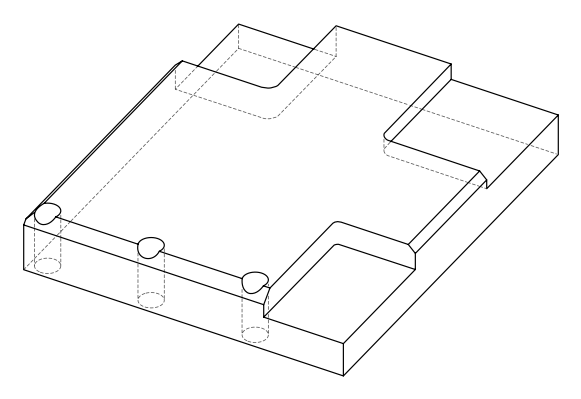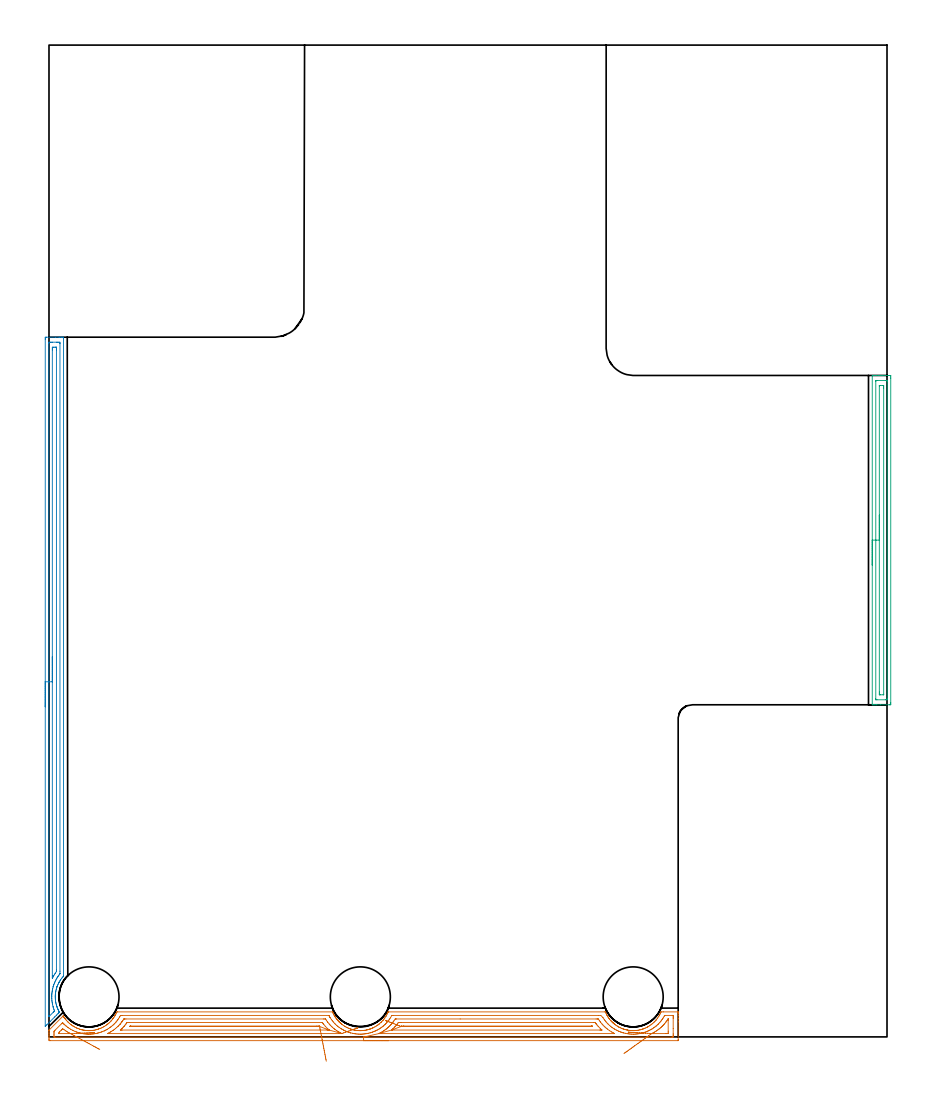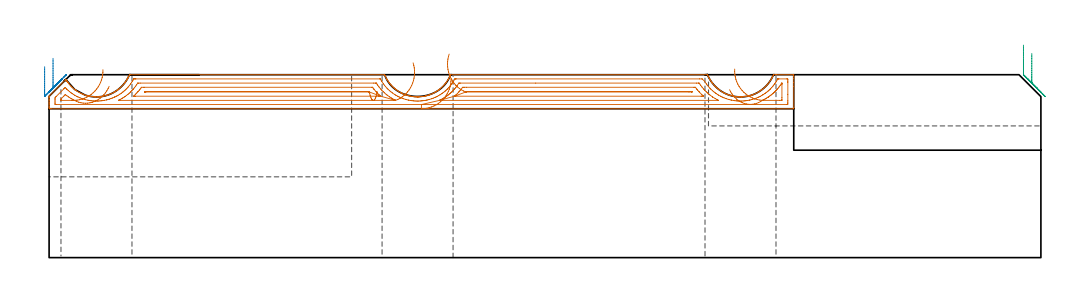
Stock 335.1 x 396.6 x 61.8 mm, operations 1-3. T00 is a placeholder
(PLAN: 9 operations, 3 tool changes, 85.2 min)
(1 AREA_MILL | FG_CHAMFER_SURFACE | UGT0205_001 | 9.37 min | 17064 mm3)
(2 AREA_MILL_1 | FG_CHAMFER_SURFACE_1 | UGT0205_001 | 6.64 min | 7334 mm3)
(3 AREA_MILL_2 | FG_CHAMFER_SURFACE_2 | UGT0205_001 | 3.36 min | 3859 mm3)
(4 MILL_CORNER_NOTCH_RECTANGULAR | CORNER_NOTCH_RECTANGULAR | UGT0201_094 | Follow Part, ap 5, ae 75% | 14.54 min | 410617 mm3)
(5 MILL_CORNER_NOTCH_RECTANGULAR_1 | CORNER_NOTCH_RECTANGULAR_1 | UGT0201_094 | Follow Part, ap 5, ae 75% | 10.12 min | 256073 mm3)
(6 MILL_CORNER_NOTCH_RECTANGULAR_2 | CORNER_NOTCH_RECTANGULAR_2 | NXT0201_013 | Follow Part, ap 2.5, ae 75% | 40.41 min | 282074 mm3)
(7 INDEXABLE_INSERT_DRILL_THROUGH_HOLE_FROM_SOLID | STEP1HOLE | NXT0302_019 | 0.26 min | 27500 mm3)
(8 INDEXABLE_INSERT_DRILL_THROUGH_HOLE_FROM_SOLID_1 | STEP1HOLE_1 | NXT0302_019 | 0.26 min | 27557 mm3)
(9 INDEXABLE_INSERT_DRILL_THROUGH_HOLE_FROM_SOLID_2 | STEP1HOLE_2 | NXT0302_019 | 0.26 min | 27561 mm3)
(TOOL UGT0205_001 | Chamfer Mill 20 x 3 x 45 deg. | D20 FL50 Z2)
(TOOL UGT0201_094 | End mill 20 mm | D20 FL38 Z4)
(TOOL NXT0201_013 | ENDMILL 10mm | D10 FL30 Z4)
(TOOL NXT0302_019 | Index. Insert Drill 24mm [880-D2400L25-05] | D24 PA176 FL120 Z2)
(OP 1 AREA_MILL)
G17 G21 G94 G90
T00 M6
G54
G17 G0 G90 X135.8 Y-1.5 S1061 M3
G43 Z71.8 H0
Z60.3
G94 G1 X135.762 Z59.428 F250.
X135.648 Z58.564
X135.459 Z57.712
X135.197 Z56.88
X134.863 Z56.074
X134.46 Z55.3
X133.992 Z54.564
X133.46 Z53.872
X132.871 Z53.229
X132.228 Z52.64
X131.536 Z52.109
X130.8 Z51.64
X130.026 Z51.237
X129.22 Z50.903
X128.388 Z50.641
X127.536 Z50.452
X126.672 Z50.338
X125.8 Z50.3
X0.628
X0.168 Y-1.495 Z50.302
X0.01 Y-1.491 Z50.305
X0. Y-1.042 Z50.754
Y-0.779 Z51.016
Y-0.16 Z51.635
Y0.365 Z52.161
Y0.722 Z52.518
Y1.247 Z53.043
Y1.604 Z53.399
Y2.391 Z54.189
Y2.486 Z54.284
X0.002 Y2.691 Z54.488
X0.032 Y2.732 Z54.532
X5.466 Y8.166 Z59.965
X5.673 Y8.374 Z60.169
X5.678 Y8.375 Z60.17
X5.683 Y8.373 Z60.169
X5.724 Y8.306 Z60.105
X5.871 Y8.072 Z59.868
X5.894 Y8.034 Z59.831
X5.993 Y7.884 Z59.683
X6.064 Y7.778 Z59.574
X6.08 Y7.754 Z59.551
X6.139 Y7.67 Z59.469
X6.256 Y7.504 Z59.303
X6.291 Y7.459 Z59.258
X6.385 Y7.337 Z59.132
X6.505 Y7.178 Z58.978
X6.595 Y7.061 Z58.861
X6.731 Y6.896 Z58.692
X6.973 Y6.597 Z58.397
X7.386 Y6.158 Z57.957
X7.483 Y6.06 Z57.858
X7.53 Y6.014 Z57.811
X7.79 Y5.751 Z57.549
X7.824 Y5.72 Z57.518
X7.867 Y5.68 Z57.479
X8.309 Y5.301 Z57.1
X8.675 Y5.005 Z56.8
X8.76 Y4.935 Z56.732
X8.84 Y4.874 Z56.672
X8.89 Y4.838 Z56.638
X9.243 Y4.591 Z56.39
X9.569 Y4.377 Z56.177
X9.654 Y4.322 Z56.121
X10.204 Y3.998 Z55.794
X10.547 Y3.815 Z55.613
X10.992 Y3.601 Z55.401
X11.023 Y3.588 Z55.387
X11.357 Y3.446 Z55.241
X11.44 Y3.409 Z55.206
X11.546 Y3.368 Z55.167
X11.696 Y3.311 Z55.111
X12.204 Y3.12 Z54.918
X12.334 Y3.077 Z54.875
X12.779 Y2.947 Z54.745
X13.124 Y2.857 Z54.657
X13.227 Y2.831 Z54.63
X13.57 Y2.757 Z54.556
X13.673 Y2.735 Z54.533
X14.04 Y2.672 Z54.465
X14.121 Y2.657 Z54.452
X14.567 Y2.593 Z54.391
X15.014 Y2.548 Z54.345
X15.347 Y2.528 Z54.32
X15.461 Y2.52 Z54.313
X15.591 Y2.513 Z54.308
X15.795 Y2.506 Z54.296
X15.828 Z54.295
X16.243 Y2.508 Z54.304
X16.342 Y2.512 Z54.309
X16.617 Y2.526 Z54.321
X16.722 Y2.531 Z54.325
X16.801 Y2.534 Z54.33
X16.893 Y2.541 Z54.338
X17.024 Y2.553 Z54.348
X17.154 Y2.562 Z54.361
X17.248 Y2.57 Z54.369
X17.616 Y2.617 Z54.413
X17.694 Y2.626 Z54.423
X18.142 Y2.698 Z54.497
X18.588 Y2.788 Z54.587
X19.036 Y2.899 Z54.694
X19.135 Y2.927 Z54.721
X19.404 Y3.003 Z54.795
X19.481 Y3.023 Z54.818
X19.607 Y3.06 Z54.86
X19.651 Y3.074 Z54.874
X19.795 Y3.121 Z54.917
X19.851 Y3.143 Z54.936
X20.375 Y3.335 Z55.132
X20.823 Y3.52 Z55.319
X21.268 Y3.726 Z55.524
X21.796 Y3.997 Z55.795
X22.086 Y4.167 Z55.962
X22.162 Y4.21 Z56.006
X22.612 Y4.495 Z56.293
X23.055 Y4.796 Z56.594
X23.16 Y4.873 Z56.673
X23.185 Y4.893 Z56.692
X23.427 Y5.085 Z56.884
X23.559 Y5.189 Z56.988
X23.949 Y5.515 Z57.313
X24.208 Y5.751 Z57.549
X24.53 Y6.068 Z57.864
X24.842 Y6.392 Z58.189
X24.897 Y6.455 Z58.251
X25.05 Y6.628 Z58.426
X25.399 Y7.054 Z58.852
X25.558 Y7.26 Z59.059
X25.617 Y7.337 Z59.134
X25.663 Y7.395 Z59.194
X25.747 Y7.504 Z59.303
X26.039 Y7.939 Z59.738
X26.175 Y8.157 Z59.955
X26.213 Y8.219 Z60.016
X26.259 Y8.291 Z60.09
X26.315 Y8.381 Z60.18
X26.412 Y8.553 Z60.351
X26.472 Y8.66 Z60.455
X26.557 Y8.807 Z60.607
X26.614 Y8.909 Z60.708
X26.629 Y8.935 Z60.733
X26.71 Y9.101 Z60.896
X26.789 Y9.26 Z61.055
X27.023 Y9.763 Z61.561
X27.132 Y9.995 Z61.791
X27.451 Y10. Z61.8
X113.283
X113.368 Y9.995 Z61.791
X113.418 Y9.899 Z61.697
X113.529 Y9.646 Z61.445
X113.57 Y9.558 Z61.358
X113.711 Y9.258 Z61.057
X113.938 Y8.818 Z60.615
X114.026 Y8.66 Z60.456
X114.126 Y8.477 Z60.277
X114.179 Y8.381 Z60.181
X114.283 Y8.219 Z60.014
X114.377 Y8.071 Z59.87
X114.464 Y7.934 Z59.733
X114.624 Y7.698 Z59.497
X114.755 Y7.504 Z59.304
X114.914 Y7.287 Z59.086
X115.079 Y7.073 Z58.872
X115.228 Y6.896 Z58.692
X115.475 Y6.602 Z58.398
X115.557 Y6.509 Z58.308
X115.667 Y6.386 Z58.185
X115.707 Y6.342 Z58.139
X115.74 Y6.308 Z58.104
X115.802 Y6.241 Z58.04
X115.965 Y6.069 Z57.868
X115.972 Y6.061 Z57.86
X116.022 Y6.014 Z57.811
X116.078 Y5.958 Z57.757
X116.263 Y5.779 Z57.577
X116.292 Y5.751 Z57.549
X116.327 Y5.72 Z57.516
X116.401 Y5.652 Z57.451
X116.561 Y5.508 Z57.307
X116.575 Y5.496 Z57.294
X116.658 Y5.426 Z57.222
X116.787 Y5.315 Z57.114
X116.866 Y5.247 Z57.047
X117.015 Y5.132 Z56.928
X117.157 Y5.021 Z56.817
X117.344 Y4.874 Z56.672
X117.759 Y4.578 Z56.376
X117.812 Y4.544 Z56.342
X118.203 Y4.293 Z56.091
X118.653 Y4.023 Z55.821
X119.01 Y3.837 Z55.636
X119.121 Y3.779 Z55.579
X119.191 Y3.746 Z55.545
X119.546 Y3.577 Z55.373
X119.908 Y3.421 Z55.219
X119.991 Y3.386 Z55.183
X120.439 Y3.211 Z55.011
X120.703 Y3.119 Z54.919
X120.848 Y3.074 Z54.873
X121.017 Y3.021 Z54.82
X121.333 Y2.93 Z54.729
X121.432 Y2.905 Z54.705
X121.779 Y2.818 Z54.618
X121.959 Y2.78 Z54.579
X122.076 Y2.755 Z54.554
X122.226 Y2.725 Z54.521
X122.672 Y2.647 Z54.444
X122.865 Y2.622 Z54.417
X123.118 Y2.589 Z54.381
X123.526 Y2.548 Z54.344
X123.566 Y2.545 Z54.34
X123.783 Y2.532 Z54.326
X124.033 Y2.515 Z54.313
X124.348 Y2.508 Z54.297
X124.372
X124.531 Y2.507 Z54.299
X124.59 Y2.508 Z54.298
X124.631
X124.739 Y2.506 Z54.301
X124.919 Y2.512 Z54.311
X125.206 Y2.537 Z54.33
X125.299 Y2.544 Z54.337
X125.8 Y2.583 Z54.375
X126.234 Y2.631 Z54.431
X126.247 Y2.633 Z54.433
X126.694 Y2.707 Z54.507
X127.044 Y2.78 Z54.578
X127.141 Y2.8 Z54.598
X127.394 Y2.863 Z54.662
X127.587 Y2.912 Z54.71
X128.138 Y3.074 Z54.872
X128.296 Y3.12 Z54.918
X128.364 Y3.144 Z54.942
X128.48 Y3.184 Z54.982
X128.88 Y3.336 Z55.135
X128.929 Y3.354 Z55.154
X129.374 Y3.542 Z55.338
X129.52 Y3.609 Z55.409
X129.631 Y3.662 Z55.461
X129.823 Y3.754 Z55.551
X130.3 Y3.997 Z55.795
X130.618 Y4.184 Z55.984
X130.733 Y4.253 Z56.053
X131.161 Y4.523 Z56.323
X131.542 Y4.792 Z56.592
X131.656 Y4.873 Z56.673
X131.987 Y5.132 Z56.929
X132.054 Y5.184 Z56.982
X132.706 Y5.75 Z57.55
X132.947 Y5.983 Z57.783
X133.028 Y6.07 Z57.87
X133.384 Y6.455 Z58.251
X133.545 Y6.627 Z58.426
X133.652 Y6.752 Z58.551
X133.774 Y6.896 Z58.692
X133.841 Y6.974 Z58.772
X133.847 Y6.982 Z58.779
X134.001 Y7.19 Z58.984
X134.146 Y7.384 Z59.179
X134.222 Y7.484 Z59.281
X134.237 Y7.505 Z59.302
X134.741 Y8.251 Z60.05
X134.819 Y8.381 Z60.181
X135.062 Y8.817 Z60.617
X135.287 Y9.258 Z61.057
X135.545 Y9.814 Z61.614
X135.623 Y9.995 Z61.793
X135.627 Y9.997 Z61.797
X135.635 Y10. Z61.8
X222.361 Y9.999 Z61.799
X222.391 Y9.998 Z61.797
X222.471 Y9.988 Z61.785
X222.525 Y9.887 Z61.685
X222.531 Y9.872 Z61.671
X222.616 Y9.676 Z61.475
X222.81 Y9.258 Z61.057
X222.992 Y8.9 Z60.699
X223.123 Y8.66 Z60.457
X223.184 Y8.546 Z60.344
X223.281 Y8.381 Z60.18
X223.385 Y8.219 Z60.015
X223.497 Y8.04 Z59.84
X223.561 Y7.939 Z59.739
X223.702 Y7.731 Z59.53
X223.856 Y7.505 Z59.302
X223.98 Y7.337 Z59.131
X224.078 Y7.202 Z59.
X224.146 Y7.118 Z58.918
X224.551 Y6.629 Z58.425
X224.575 Y6.602 Z58.398
X224.757 Y6.395 Z58.191
X224.839 Y6.308 Z58.104
X224.916 Y6.223 Z58.023
X224.971 Y6.165 Z57.964
X225.043 Y6.094 Z57.893
X225.126 Y6.014 Z57.81
X225.206 Y5.933 Z57.732
X225.341 Y5.801 Z57.6
X225.393 Y5.751 Z57.548
X225.427 Y5.72 Z57.516
X225.526 Y5.629 Z57.428
X225.625 Y5.538 Z57.338
X225.639 Y5.526 Z57.326
X225.757 Y5.426 Z57.222
X225.865 Y5.332 Z57.131
X225.92 Y5.287 Z57.087
X225.937 Y5.274 Z57.074
X226.119 Y5.132 Z56.929
X226.235 Y5.04 Z56.836
X226.444 Y4.873 Z56.672
X226.758 Y4.648 Z56.446
X227.202 Y4.358 Z56.156
X227.651 Y4.082 Z55.88
X227.725 Y4.04 Z55.838
X227.801 Y3.997 Z55.795
X227.879 Y3.956 Z55.755
X228.17 Y3.803 Z55.603
X228.213 Y3.783 Z55.582
X228.545 Y3.623 Z55.42
X228.99 Y3.429 Z55.226
X229.067 Y3.399 Z55.195
X229.143 Y3.368 Z55.166
X229.438 Y3.25 Z55.05
X229.575 Y3.201 Z55.001
X229.804 Y3.119 Z54.919
X230.067 Y3.035 Z54.835
X230.171 Y3.005 Z54.805
X230.332 Y2.958 Z54.757
X230.778 Y2.843 Z54.643
X231.111 Y2.769 Z54.569
X231.225 Y2.745 Z54.543
X231.251 Y2.74 Z54.538
X231.302 Y2.732 Z54.527
X231.671 Y2.664 Z54.461
X231.91 Y2.63 Z54.426
X232.119 Y2.601 Z54.394
X232.196 Y2.594 Z54.385
X232.565 Y2.552 Z54.349
X233.012 Y2.52 Z54.32
X233.146 Y2.517 Z54.313
X233.237 Y2.514 Z54.31
X233.459 Y2.507 Z54.301
X233.76 Z54.297
X233.85 Y2.505 Z54.3
X233.906 Y2.506 Z54.304
X233.949 Y2.509 Z54.307
X233.984 Y2.512 Z54.31
X234.296 Y2.537 Z54.329
X234.431 Y2.545 Z54.339
X234.799 Y2.571 Z54.365
X234.878 Y2.581 Z54.373
X235.215 Y2.615 Z54.415
X235.246 Y2.618 Z54.418
X235.692 Y2.69 Z54.489
X236.14 Y2.778 Z54.578
X236.406 Y2.841 Z54.64
X236.586 Y2.884 Z54.682
X236.993 Y2.998 Z54.794
X237.418 Y3.127 Z54.925
X237.479 Y3.149 Z54.946
X237.56 Y3.18 Z54.976
X237.928 Y3.316 Z55.114
X238.373 Y3.497 Z55.296
X238.822 Y3.705 Z55.502
X239.281 Y3.934 Z55.733
X239.349 Y3.97 Z55.769
X239.399 Y3.996 Z55.796
X239.502 Y4.057 Z55.857
X239.782 Y4.222 Z56.021
X240.16 Y4.459 Z56.258
X240.243 Y4.516 Z56.315
X240.757 Y4.873 Z56.673
X240.846 Y4.941 Z56.741
X241.053 Y5.099 Z56.897
X241.435 Y5.418 Z57.217
X241.809 Y5.75 Z57.55
X241.946 Y5.882 Z57.682
X242.304 Y6.251 Z58.049
X242.491 Y6.455 Z58.251
X242.627 Y6.601 Z58.4
X242.651 Y6.627 Z58.426
X242.808 Y6.809 Z58.609
X242.84 Y6.847 Z58.645
X243.337 Y7.505 Z59.302
X243.733 Y8.076 Z59.876
X243.918 Y8.381 Z60.181
X244.162 Y8.817 Z60.616
X244.266 Y9.02 Z60.819
X244.388 Y9.258 Z61.057
X244.627 Y9.767 Z61.567
X244.713 Y9.973 Z61.773
X244.73 Y9.993 Z61.793
X245.607 Y10. Z61.8
X251.419
X251.592 Y9.997 Z61.788
X251.594 Y9.993 Z61.784
X251.6 Y9.628 Z61.428
Y9.375 Z61.175
Y8.66 Z60.455
Y7.42 Z59.217
Y6.014 Z57.809
Y-1.042 Z50.756
X251.598 Y-1.306 Z50.492
X251.59 Y-1.492 Z50.306
X251.402 Y-1.499 Z50.299
X125.8 Y-1.5 Z50.3
Y-0.086 Z51.714
X2.416 Y-0.085 Z51.715
X2.34
X2.039 Y-0.079 Z51.721
X2.01 Y0.02 Z51.82
X2.003 Y0.248 Z52.048
X2.001 Y0.722 Z52.522
X2. Y1.133 Z52.933
X2.001 Y1.604 Z53.404
X2.003 Y2.012 Z53.812
X2.01 Y2.248 Z54.048
X2.24 Y2.486 Z54.286
X2.416 Y2.666 Z54.466
X4.99 Y5.24 Z57.04
X5.099 Y5.347 Z57.147
X5.33 Y5.568 Z57.368
X5.44 Y5.661 Z57.461
X5.474 Y5.629 Z57.429
X5.538 Y5.566 Z57.366
X5.962 Y5.132 Z56.932
X5.993 Y5.101 Z56.901
X6.44 Y4.691 Z56.491
X6.887 Y4.302 Z56.102
X6.905 Y4.286 Z56.086
X7.416 Y3.89 Z55.69
X7.781 Y3.634 Z55.434
X8.181 Y3.368 Z55.168
X8.675 Y3.065 Z54.865
X9.389 Y2.664 Z54.464
X9.569 Y2.576 Z54.376
X9.762 Y2.486 Z54.286
X10.463 Y2.182 Z53.982
X10.973 Y1.983 Z53.783
X11.357 Y1.844 Z53.644
X11.462 Y1.81 Z53.61
X12.149 Y1.604 Z53.404
X12.251 Y1.577 Z53.377
X12.288 Y1.568 Z53.368
X13.145 Y1.377 Z53.177
X13.708 Y1.277 Z53.077
X14.04 Y1.231 Z53.031
X14.469 Y1.18 Z52.98
X14.934 Y1.138 Z52.938
X15.437 Y1.107 Z52.907
X15.828 Y1.094 Z52.894
X16.339 Y1.1 Z52.9
X16.722 Y1.118 Z52.918
X17.185 Y1.147 Z52.947
X17.616 Y1.186 Z52.986
X17.992 Y1.233 Z53.033
X18.51 Y1.314 Z53.114
X18.759 Y1.359 Z53.159
X19.404 Y1.495 Z53.295
X19.494 Y1.515 Z53.315
X19.848 Y1.604 Z53.404
X20.242 Y1.716 Z53.516
X20.298 Y1.733 Z53.533
X20.865 Y1.927 Z53.727
X21.192 Y2.048 Z53.848
X21.51 Y2.173 Z53.973
X22.086 Y2.416 Z54.216
X22.135 Y2.438 Z54.238
X22.238 Y2.486 Z54.286
X22.728 Y2.735 Z54.535
X22.98 Y2.865 Z54.665
X23.303 Y3.05 Z54.85
X23.831 Y3.368 Z55.168
X23.85 Y3.38 Z55.18
X23.874 Y3.396 Z55.196
X24.384 Y3.747 Z55.547
X24.769 Y4.028 Z55.828
X24.894 Y4.126 Z55.926
X25.048 Y4.25 Z56.05
X25.379 Y4.53 Z56.33
X25.663 Y4.775 Z56.575
X25.848 Y4.949 Z56.749
X26.036 Y5.132 Z56.932
X26.292 Y5.393 Z57.193
X26.557 Y5.669 Z57.469
X26.719 Y5.854 Z57.654
X26.853 Y6.014 Z57.814
X27.118 Y6.342 Z58.142
X27.451 Y6.761 Z58.561
X27.509 Y6.839 Z58.639
X27.548 Y6.896 Z58.696
X27.861 Y7.373 Z59.173
X28.118 Y7.778 Z59.578
X28.203 Y7.918 Z59.718
X28.345 Y8.162 Z59.962
X28.524 Y8.483 Z60.283
X28.562 Y8.546 Z60.346
X28.582 Y8.577 Z60.377
X28.626 Y8.579 Z60.379
X28.829 Y8.583 Z60.383
X29.239 Y8.586 Z60.386
X29.314
X111.757 Y8.585 Z60.385
X111.85 Y8.584 Z60.384
X111.896 Y8.581 Z60.381
X111.914 Y8.579 Z60.379
X111.936 Y8.551 Z60.351
X112.064 Y8.322 Z60.122
X112.339 Y7.827 Z59.627
X112.37 Y7.778 Z59.578
X112.389 Y7.748 Z59.548
X112.961 Y6.896 Z58.696
X113.283 Y6.462 Z58.262
X113.652 Y6.014 Z57.814
X114.177 Y5.427 Z57.227
X114.467 Y5.132 Z56.932
X115.071 Y4.573 Z56.373
X115.457 Y4.25 Z56.05
X115.965 Y3.858 Z55.658
X116.678 Y3.368 Z55.168
X116.859 Y3.25 Z55.05
X117.177 Y3.055 Z54.855
X117.753 Y2.739 Z54.539
X117.855 Y2.687 Z54.487
X118.265 Y2.486 Z54.286
X118.647 Y2.313 Z54.113
X118.962 Y2.176 Z53.976
X119.541 Y1.955 Z53.755
X119.693 Y1.903 Z53.703
X120.401 Y1.672 Z53.472
X120.435 Y1.661 Z53.461
X120.461 Y1.654 Z53.454
X120.641 Y1.604 Z53.404
X121.33 Y1.444 Z53.244
X121.538 Y1.398 Z53.198
X122.224 Y1.275 Z53.075
X122.612 Y1.221 Z53.021
X123.118 Y1.165 Z52.965
X123.601 Y1.127 Z52.927
X124.012 Y1.106 Z52.906
X124.527 Y1.096 Z52.896
X124.906 Y1.101 Z52.901
X125.385 Y1.132 Z52.932
X125.8 Y1.163 Z52.963
X126.209 Y1.201 Z53.001
X126.694 Y1.261 Z53.061
X126.992 Y1.311 Z53.111
X127.588 Y1.425 Z53.225
X127.738 Y1.457 Z53.257
X128.346 Y1.604 Z53.404
X128.505 Y1.65 Z53.45
X129.237 Y1.878 Z53.678
X129.376 Y1.926 Z53.726
X129.786 Y2.082 Z53.882
X130.27 Y2.278 Z54.078
X130.417 Y2.341 Z54.141
X130.736 Y2.486 Z54.286
X131.08 Y2.653 Z54.453
X131.164 Y2.696 Z54.496
X131.605 Y2.934 Z54.734
X132.059 Y3.198 Z54.998
X132.165 Y3.263 Z55.063
X132.328 Y3.368 Z55.168
X132.698 Y3.619 Z55.419
X132.953 Y3.797 Z55.597
X133.214 Y3.992 Z55.792
X133.546 Y4.25 Z56.05
X133.71 Y4.385 Z56.185
X133.847 Y4.502 Z56.302
X134.181 Y4.802 Z56.602
X134.536 Y5.132 Z56.932
X134.638 Y5.233 Z57.033
X134.741 Y5.339 Z57.139
X135.065 Y5.694 Z57.494
X135.351 Y6.014 Z57.814
X135.481 Y6.165 Z57.965
X135.635 Y6.353 Z58.153
X135.868 Y6.666 Z58.466
X136.034 Y6.896 Z58.696
X136.235 Y7.186 Z58.986
X136.529 Y7.618 Z59.418
X136.591 Y7.717 Z59.517
X137.075 Y8.573 Z60.373
X137.117 Y8.579 Z60.379
X137.218 Y8.582 Z60.382
X137.423 Y8.585 Z60.385
X137.498 Y8.586 Z60.386
X219.755 Y8.585 Z60.385
X220.573 Y8.579 Z60.379
X220.656 Y8.578 Z60.378
X221.467 Y7.783 Z59.583
X221.471 Y7.778 Z59.578
X222.061 Y6.896 Z58.696
X222.361 Y6.489 Z58.289
X222.753 Y6.014 Z57.814
X223.255 Y5.448 Z57.248
X223.57 Y5.132 Z56.932
X224.149 Y4.591 Z56.391
X224.562 Y4.25 Z56.05
X225.043 Y3.873 Z55.673
X225.34 Y3.659 Z55.459
X225.774 Y3.368 Z55.168
X225.937 Y3.264 Z55.064
X226.221 Y3.088 Z54.888
X226.831 Y2.753 Z54.553
X227.367 Y2.486 Z54.286
X227.725 Y2.323 Z54.123
X228.022 Y2.194 Z53.994
X228.62 Y1.965 Z53.765
X228.775 Y1.91 Z53.71
X229.476 Y1.679 Z53.479
X229.514 Y1.667 Z53.467
X229.542 Y1.659 Z53.459
X229.749 Y1.604 Z53.404
X230.408 Y1.449 Z53.249
X230.61 Y1.404 Z53.204
X231.302 Y1.28 Z53.08
X231.688 Y1.223 Z53.023
X232.196 Y1.167 Z52.967
X232.678 Y1.129 Z52.929
X233.09 Y1.108 Z52.908
X233.605 Y1.096 Z52.896
X233.984 Y1.099 Z52.899
X234.465 Y1.129 Z52.929
X234.878 Y1.159 Z52.959
X235.29 Y1.198 Z52.998
X235.772 Y1.26 Z53.06
X236.073 Y1.307 Z53.107
X236.666 Y1.421 Z53.221
X236.818 Y1.454 Z53.254
X237.449 Y1.604 Z53.404
X237.578 Y1.64 Z53.44
X238.319 Y1.872 Z53.672
X238.454 Y1.919 Z53.719
X238.87 Y2.076 Z53.876
X239.349 Y2.269 Z54.069
X239.502 Y2.335 Z54.135
X239.837 Y2.486 Z54.286
X240.11 Y2.617 Z54.417
X240.163 Y2.643 Z54.443
X240.243 Y2.685 Z54.485
X240.691 Y2.926 Z54.726
X241.137 Y3.185 Z54.985
X241.251 Y3.255 Z55.055
X241.427 Y3.368 Z55.168
X241.785 Y3.611 Z55.411
X242.031 Y3.782 Z55.582
X242.303 Y3.982 Z55.782
X242.649 Y4.25 Z56.05
X242.801 Y4.373 Z56.173
X242.925 Y4.478 Z56.278
X243.272 Y4.79 Z56.59
X243.637 Y5.132 Z56.932
X243.728 Y5.221 Z57.021
X243.819 Y5.314 Z57.114
X244.156 Y5.681 Z57.481
X244.456 Y6.014 Z57.814
X244.573 Y6.152 Z57.952
X244.713 Y6.326 Z58.126
X244.958 Y6.654 Z58.454
X245.134 Y6.896 Z58.696
X245.328 Y7.172 Z58.972
X245.607 Y7.582 Z59.382
X245.682 Y7.704 Z59.504
X245.725 Y7.778 Z59.578
X246.001 Y8.271 Z60.071
X246.133 Y8.507 Z60.307
X246.162 Y8.554 Z60.354
X246.177 Y8.577 Z60.377
X246.196 Y8.579 Z60.379
X246.297 Y8.582 Z60.382
X246.501 Y8.585 Z60.385
X246.576 Y8.586 Z60.386
X249.26 Y8.585 Z60.385
X249.561 Y8.579 Z60.379
X249.59 Y8.48 Z60.28
X249.597 Y8.252 Z60.052
X249.599 Y7.778 Z59.578
X249.6 Y7.367 Z59.167
Y3.368 Z55.168
Y1.194 Z52.994
X249.598 Y0.722 Z52.522
X249.595 Y0.316 Z52.116
X249.583 Y-0.079 Z51.721
X249.183 Y-0.084 Z51.716
X249.108 Y-0.085 Z51.715
X125.8 Y-0.086 Z51.714
X131.922 Y1.335 Z53.135
X131.934 Y1.344 Z53.144
X131.979 Y1.37 Z53.17
X132.005 Y1.383 Z53.183
X132.44 Y1.604 Z53.404
X132.771 Y1.783 Z53.583
X132.953 Y1.885 Z53.685
X133.332 Y2.112 Z53.912
X133.847 Y2.434 Z54.234
X133.879 Y2.455 Z54.255
X133.925 Y2.486 Z54.286
X134.399 Y2.823 Z54.623
X134.741 Y3.073 Z54.873
X134.908 Y3.203 Z55.003
X135.111 Y3.368 Z55.168
X135.393 Y3.607 Z55.407
X135.635 Y3.818 Z55.618
X135.862 Y4.026 Z55.826
X136.098 Y4.25 Z56.05
X136.312 Y4.464 Z56.264
X136.529 Y4.689 Z56.489
X136.742 Y4.922 Z56.722
X136.929 Y5.132 Z56.932
X137.155 Y5.396 Z57.196
X137.423 Y5.718 Z57.518
X137.551 Y5.887 Z57.687
X137.643 Y6.014 Z57.814
X137.919 Y6.406 Z58.206
X138.441 Y7.158 Z58.958
X138.473 Y7.165 Z58.965
X138.625 Y7.167 Z58.967
X138.933 Y7.171 Z58.971
X164.413
X218.785 Y7.17 Z58.97
X219.402 Y7.169 Z58.969
X219.539 Y7.166 Z58.966
X219.605 Y7.164 Z58.964
X219.679 Y7.11 Z58.91
X219.834 Y6.896 Z58.696
X220.153 Y6.428 Z58.228
X220.451 Y6.014 Z57.814
X220.573 Y5.851 Z57.651
X221.174 Y5.132 Z56.932
X221.467 Y4.802 Z56.602
X222.006 Y4.25 Z56.05
X222.361 Y3.915 Z55.715
X222.653 Y3.653 Z55.453
X222.996 Y3.368 Z55.168
X223.255 Y3.163 Z54.963
X224.101 Y2.534 Z54.334
X224.149 Y2.502 Z54.302
X224.174 Y2.486 Z54.286
X225.043 Y1.951 Z53.751
X225.664 Y1.604 Z53.404
X226.16 Y1.34 Z53.14
X226.118 Y1.335 Z53.135
X226.064 Y1.331 Z53.131
X226.025 Y1.329 Z53.129
X225.937
X132.059
X131.971 Y1.331 Z53.131
X131.922 Y1.335 Z53.135
X137.006 Y2.749 Z54.549
X137.021 Y2.767 Z54.567
X137.051 Y2.801 Z54.601
X137.078 Y2.826 Z54.626
X137.423 Y3.136 Z54.936
X137.544 Y3.249 Z55.049
X137.666 Y3.368 Z55.168
X137.988 Y3.693 Z55.493
X138.317 Y4.037 Z55.837
X138.42 Y4.149 Z55.949
X138.509 Y4.25 Z56.05
X138.832 Y4.624 Z56.424
X139.211 Y5.08 Z56.88
X139.611 Y5.619 Z57.419
X139.676 Y5.703 Z57.503
X139.715 Y5.75 Z57.55
X139.789 Y5.752 Z57.552
X140.105 Y5.755 Z57.555
X140.366 Y5.757 Z57.557
X140.999
X217.891 Y5.756 Z57.556
X218.153 Y5.755 Z57.555
X218.309 Y5.752 Z57.552
X218.383 Y5.75 Z57.55
X218.663 Y5.373 Z57.173
X218.785 Y5.209 Z57.009
X218.846 Y5.132 Z56.932
X219.107 Y4.814 Z56.614
X219.59 Y4.25 Z56.05
X219.679 Y4.15 Z55.95
X220.441 Y3.368 Z55.168
X220.573 Y3.237 Z55.037
X220.882 Y2.944 Z54.744
X221.056 Y2.778 Z54.578
X221.085 Y2.748 Z54.548
X221.062 Y2.747 Z54.547
X221.01 Y2.745 Z54.545
X220.573 Y2.743 Z54.543
X220.313
X137.423
X137.161 Y2.745 Z54.545
X137.006 Y2.749 Z54.549
X140.788 Y4.166 Z55.966
X140.796 Y4.179 Z55.979
X140.852 Y4.25 Z56.05
X140.92 Y4.328 Z56.128
X140.999 Y4.336 Z56.136
X141.8 Y4.342 Z56.142
X141.893 Y4.343 Z56.143
X216.903 Y4.342 Z56.142
X216.996 Y4.341 Z56.141
X217.09 Y4.339 Z56.139
X217.15 Y4.335 Z56.135
X217.179 Y4.329 Z56.129
X217.194 Y4.314 Z56.114
X217.249 Y4.25 Z56.05
X217.307 Y4.175 Z55.975
X217.184 Y4.164 Z55.964
X217.088 Y4.159 Z55.959
X216.996 Y4.158 Z55.958
X216.197 Y4.157 Z55.957
X140.999
X140.905 Y4.158 Z55.958
X140.842 Y4.16 Z55.96
X140.795 Y4.164 Z55.964
X140.788 Y4.166 Z55.966
X140.035 Y4.457 Z56.297
X139.312 Y4.736 Z56.697
X138.624 Y5.001 Z57.163
X137.976 Y5.251 Z57.692
X137.374 Y5.483 Z58.279
X136.822 Y5.696 Z58.92
X136.324 Y5.888 Z59.61
X135.884 Y6.058 Z60.344
X135.506 Y6.204 Z61.116
X135.192 Y6.325 Z61.921
X134.944 Y6.42 Z62.752
X134.765 Y6.489 Z63.603
X134.656 Y6.532 Z64.468
X134.617 Y6.546 Z65.339
X134.65 Y6.534 Z66.211
X134.753 Y6.494 Z67.076
X134.926 Y6.427 Z67.929
X135.168 Y6.334 Z68.762
G0 X122.987 Y3.452 Z65.805
G1 X123.215 Y3.534 Z64.967
X123.374 Y3.591 Z64.111
X123.462 Y3.622 Z63.244
X123.478 Y3.628 Z62.372
X123.422 Y3.608 Z61.501
X123.296 Y3.563 Z60.639
X123.099 Y3.492 Z59.792
X122.833 Y3.397 Z58.967
X122.501 Y3.278 Z58.169
X122.104 Y3.136 Z57.405
X121.647 Y2.972 Z56.681
X121.131 Y2.788 Z56.001
X120.562 Y2.584 Z55.372
X119.944 Y2.362 Z54.799
X119.28 Y2.125 Z54.284
X118.577 Y1.873 Z53.833
X117.84 Y1.609 Z53.449
X117.074 Y1.334 Z53.134
X117.069 Y1.333 Z53.133
X117.034 Y1.33 Z53.13
X116.979 Y1.329 Z53.129
X116.94 Y1.328 Z53.128
X23.874 Y1.329 Z53.129
X23.686 Y1.33 Z53.13
X23.492 Y1.333 Z53.133
X23.427 Y1.335 Z53.135
X23.482 Y1.367 Z53.167
X23.577 Y1.418 Z53.218
X23.943 Y1.604 Z53.404
X24.47 Y1.899 Z53.699
X24.769 Y2.075 Z53.875
X25.024 Y2.234 Z54.034
X25.421 Y2.486 Z54.286
X25.565 Y2.582 Z54.382
X25.663 Y2.65 Z54.45
X26.08 Y2.956 Z54.756
X26.557 Y3.317 Z55.117
X26.585 Y3.34 Z55.14
X26.618 Y3.368 Z55.168
X27.061 Y3.753 Z55.553
X27.451 Y4.099 Z55.899
X27.529 Y4.173 Z55.973
X27.606 Y4.25 Z56.05
X27.967 Y4.623 Z56.423
X28.345 Y5.02 Z56.82
X28.398 Y5.08 Z56.88
X28.442 Y5.132 Z56.932
X28.796 Y5.569 Z57.369
X29.153 Y6.014 Z57.814
X29.19 Y6.062 Z57.862
X29.239 Y6.127 Z57.927
X29.551 Y6.588 Z58.388
X29.907 Y7.119 Z58.919
X29.935 Y7.159 Z58.959
X29.994 Y7.165 Z58.965
X30.133 Y7.167 Z58.967
X30.748 Y7.171 Z58.971
X109.706
X110.322 Y7.17 Z58.97
X110.461 Y7.168 Z58.968
X110.529 Y7.165 Z58.965
X110.56 Y7.159 Z58.959
X110.601 Y7.108 Z58.908
X110.743 Y6.896 Z58.696
X111.011 Y6.491 Z58.291
X111.354 Y6.014 Z57.814
X111.495 Y5.824 Z57.624
X112.074 Y5.132 Z56.932
X112.389 Y4.781 Z56.581
X112.903 Y4.25 Z56.05
X113.283 Y3.898 Z55.698
X113.893 Y3.368 Z55.168
X114.177 Y3.141 Z54.941
X114.379 Y2.989 Z54.789
X115.08 Y2.486 Z54.286
X115.619 Y2.143 Z53.943
X115.965 Y1.936 Z53.736
X116.565 Y1.604 Z53.404
X116.859 Y1.45 Z53.25
X116.986 Y1.384 Z53.184
X117.071 Y1.338 Z53.138
X117.074 Y1.334 Z53.134
X111.999 Y2.748 Z54.548
X111.976 Y2.747 Z54.547
X111.922 Y2.745 Z54.545
X111.495 Y2.743 Z54.543
X111.234
X29.239
X28.976 Y2.745 Z54.545
X28.704 Y2.75 Z54.55
X28.515 Y2.757 Z54.557
X29.207 Y3.399 Z55.199
X29.239 Y3.431 Z55.231
X29.643 Y3.851 Z55.651
X30.021 Y4.25 Z56.05
X30.074 Y4.308 Z56.108
X30.133 Y4.375 Z56.175
X30.475 Y4.795 Z56.595
X30.746 Y5.132 Z56.932
X30.869 Y5.288 Z57.088
X31.027 Y5.493 Z57.293
X31.189 Y5.708 Z57.508
X31.228 Y5.75 Z57.55
X31.292 Y5.752 Z57.552
X31.921 Y5.756 Z57.556
X32.182 Y5.757 Z57.557
X109.073
X109.231 Y5.755 Z57.555
X109.269 Y5.753 Z57.553
X109.284 Y5.751 Z57.551
X109.469 Y5.502 Z57.302
X109.706 Y5.181 Z56.981
X109.745 Y5.132 Z56.932
X109.902 Y4.939 Z56.739
X110.488 Y4.25 Z56.05
X110.54 Y4.191 Z55.991
X110.601 Y4.125 Z55.925
X111.339 Y3.368 Z55.168
X111.495 Y3.217 Z55.017
X111.79 Y2.945 Z54.745
X111.966 Y2.78 Z54.58
X111.999 Y2.748 Z54.548
X108.209 Y4.163 Z55.963
X108.17 Y4.161 Z55.961
X108.107 Y4.159 Z55.959
X108.012 Y4.157 Z55.957
X107.918
X32.721
X32.532 Y4.158 Z55.958
X32.406 Y4.16 Z55.96
X32.307 Y4.164 Z55.964
X32.287 Y4.168 Z55.968
X32.291 Y4.174 Z55.974
X32.355 Y4.25 Z56.05
X32.443 Y4.336 Z56.136
X32.627 Y4.341 Z56.141
X32.722 Y4.342 Z56.142
X107.118 Y4.343 Z56.143
X107.918 Y4.34 Z56.14
X108.012 Y4.339 Z56.139
X108.07 Y4.336 Z56.136
X108.098 Y4.308 Z56.108
X108.148 Y4.25 Z56.05
X108.207 Y4.174 Z55.974
X108.209 Y4.163 Z55.963
X108.332 Y3.527 Z55.38
X108.464 Y2.842 Z54.855
X108.604 Y2.116 Z54.393
X108.751 Y1.352 Z53.997
X108.904 Y0.558 Z53.671
X109.061 Y-0.262 Z53.416
X109.223 Y-1.1 Z53.235
X109.387 Y-1.95 Z53.129
X109.552 Y-2.806 Z53.099
X109.716 Y-3.661 Z53.145
X109.88 Y-4.51 Z53.267
X110.041 Y-5.344 Z53.463
X110.197 Y-6.159 Z53.733
X110.349 Y-6.947 Z54.074
X110.495 Y-7.704 Z54.484
X110.633 Y-8.422 Z54.96
X110.763 Y-9.097 Z55.497
X110.884 Y-9.723 Z56.092
G0 Z71.8
X18.186 Y1.688
Z63.494
G1 X18.18 Y1.687 Z62.622
X18.098 Y1.684 Z61.754
X17.94 Y1.679 Z60.895
X17.709 Y1.67 Z60.054
X17.405 Y1.659 Z59.237
X17.031 Y1.645 Z58.449
X16.59 Y1.629 Z57.696
X16.085 Y1.611 Z56.985
X15.52 Y1.59 Z56.321
X14.899 Y1.567 Z55.708
X14.227 Y1.542 Z55.152
X13.51 Y1.516 Z54.657
X12.752 Y1.488 Z54.226
X11.959 Y1.459 Z53.863
X11.138 Y1.429 Z53.57
X10.294 Y1.398 Z53.35
X9.434 Y1.366 Z53.205
X8.565 Y1.335 Z53.135
X8.526 Y1.333 Z53.133
X8.34 Y1.33 Z53.13
X8.06 Y1.329 Z53.129
X7.781 Y1.328 Z53.128
X4.205
X4.111 Y1.329 Z53.129
X4.037 Y1.33 Z53.13
X4.015 Y1.332 Z53.132
X4.01 Y1.334 Z53.134
X4.007 Y1.345 Z53.145
X4.004 Y1.402 Z53.202
X4.005 Y1.604 Z53.404
X4.009 Y1.797 Z53.597
X4.205 Y2.002 Z53.802
X4.891 Y2.691 Z54.491
X5.099 Y2.899 Z54.699
X5.336 Y3.134 Z54.934
X5.433 Y3.226 Z55.026
X5.487 Y3.275 Z55.075
X5.993 Y2.896 Z54.696
X6.587 Y2.486 Z54.286
X6.887 Y2.29 Z54.09
X7.427 Y1.954 Z53.754
X7.781 Y1.757 Z53.557
X8.06 Y1.604 Z53.404
X8.565 Y1.335 Z53.135
X9.272 Y0.952 Z52.794
X10.001 Y0.557 Z52.525
X10.749 Y0.152 Z52.329
X11.509 Y-0.26 Z52.208
X12.275 Y-0.675 Z52.163
X13.041 Y-1.09 Z52.194
X13.803 Y-1.502 Z52.301
X14.553 Y-1.909 Z52.483
X15.286 Y-2.306 Z52.738
X15.997 Y-2.691 Z53.065
X16.681 Y-3.061 Z53.462
X17.331 Y-3.413 Z53.925
X17.943 Y-3.745 Z54.45
X18.513 Y-4.054 Z55.034
X19.036 Y-4.337 Z55.673
X19.508 Y-4.593 Z56.36
X19.925 Y-4.819 Z57.092
X20.285 Y-5.014 Z57.863
G0 Z71.8
X229.912 Y-6.649
Z56.73
G1 X230.295 Y-6.373 Z55.996
X230.729 Y-6.061 Z55.307
X231.21 Y-5.716 Z54.666
X231.735 Y-5.339 Z54.08
X232.299 Y-4.933 Z53.552
X232.898 Y-4.503 Z53.087
X233.528 Y-4.05 Z52.688
X234.184 Y-3.578 Z52.358
X234.86 Y-3.092 Z52.099
X235.553 Y-2.595 Z51.914
X236.255 Y-2.089 Z51.805
X236.963 Y-1.581 Z51.771
X237.671 Y-1.072 Z51.813
X238.373 Y-0.568 Z51.931
X239.063 Y-0.071 Z52.124
X239.738 Y0.414 Z52.39
X240.391 Y0.883 Z52.727
X241.018 Y1.334 Z53.134
X241.031 Y1.343 Z53.143
X241.069 Y1.365 Z53.165
X241.09 Y1.376 Z53.176
X241.54 Y1.604 Z53.404
X241.857 Y1.775 Z53.575
X242.031 Y1.873 Z53.673
X242.418 Y2.104 Z53.904
X242.925 Y2.42 Z54.22
X242.965 Y2.447 Z54.247
X243.023 Y2.486 Z54.286
X243.486 Y2.815 Z54.615
X243.819 Y3.056 Z54.856
X243.996 Y3.193 Z54.993
X244.214 Y3.368 Z55.168
X244.483 Y3.595 Z55.395
X244.713 Y3.794 Z55.594
X244.952 Y4.014 Z55.814
X245.2 Y4.25 Z56.05
X245.402 Y4.452 Z56.252
X245.607 Y4.662 Z56.462
X245.834 Y4.908 Z56.708
X246.034 Y5.132 Z56.932
X246.249 Y5.381 Z57.181
X246.501 Y5.693 Z57.493
X246.641 Y5.877 Z57.677
X246.741 Y6.014 Z57.814
X247.011 Y6.393 Z58.193
X247.363 Y6.896 Z58.696
X247.395 Y6.943 Z58.743
X247.433 Y6.991 Z58.791
X247.57 Y7.165 Z58.965
X247.586 Y7.167 Z58.967
X247.59 Y7.165 Z58.965
X247.593 Y7.155 Z58.955
X247.597 Y7.098 Z58.898
X247.599 Y6.896 Z58.696
X247.6 Y6.694 Z58.494
Y2.284 Z54.084
X247.598 Y1.604 Z53.404
X247.596 Y1.406 Z53.206
X247.591 Y1.341 Z53.141
X247.534 Y1.336 Z53.136
X247.395 Y1.333 Z53.133
X246.78 Y1.329 Z53.129
X241.137
X241.059 Y1.331 Z53.131
X241.018 Y1.333 Z53.133
X240.152 Y1.385 Z53.223
X239.297 Y1.436 Z53.388
X238.459 Y1.486 Z53.627
X237.646 Y1.534 Z53.938
X236.862 Y1.581 Z54.319
X236.115 Y1.625 Z54.767
X235.41 Y1.667 Z55.279
X234.751 Y1.706 Z55.85
X234.145 Y1.742 Z56.476
X233.596 Y1.775 Z57.153
X233.108 Y1.804 Z57.876
X232.684 Y1.829 Z58.638
X232.329 Y1.85 Z59.434
X232.044 Y1.867 Z60.259
X231.831 Y1.88 Z61.105
X231.694 Y1.888 Z61.966
X231.631 Y1.892 Z62.836
X231.645 Y1.891 Z63.708
G0 Z71.8
M5
M2
(OP 2 AREA_MILL_1)
G17 G21 G94 G90
T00 M6
G54
G17 G0 G90 X-1.5 Y132. S1061 M3
G43 Z71.8 H0
Z64.5
G94 G1 Y132.038 Z63.628 F250.
Y132.152 Z62.764
Y132.341 Z61.912
Y132.603 Z61.08
Y132.937 Z60.274
Y133.34 Z59.5
Y133.809 Z58.764
Y134.34 Z58.072
Y134.929 Z57.429
Y135.572 Z56.84
Y136.264 Z56.309
Y137. Z55.84
Y137.774 Z55.437
Y138.58 Z55.103
Y139.412 Z54.841
Y140.264 Z54.652
Y141.128 Z54.538
Y142. Z54.5
Y278.83
X-1.499 Y279.178 Z54.501
X-1.494 Y279.718 Z54.503
X-1.491 Y279.792 Z54.506
X-0.958 Y279.8 Z55.039
X2.594 Z58.589
X4.021 Z60.017
X4.37 Z60.365
X5.068 Z61.067
X5.374 Z61.374
X5.763 Y279.793 Z61.754
X5.797 Y279.79 Z61.788
X5.8 Y279.624 Z61.8
Y24.483
X5.799 Y24.27 Z61.784
X5.736 Y24.193 Z61.733
X5.702 Y24.155 Z61.698
X5.531 Y23.967 Z61.529
X5.33 Y23.735 Z61.329
X5.273 Y23.669 Z61.272
X5.021 Y23.351 Z61.021
X4.974 Y23.292 Z60.973
X4.603 Y22.775 Z60.601
X4.342 Y22.374 Z60.339
X4.266 Y22.249 Z60.261
X4.093 Y21.967 Z60.09
X4.045 Y21.882 Z60.043
X4.003 Y21.802 Z60.001
X3.811 Y21.438 Z59.811
X3.752 Y21.316 Z59.752
X3.595 Y20.989 Z59.591
X3.402 Y20.545 Z59.401
X3.224 Y20.096 Z59.223
X3.209 Y20.056 Z59.208
X3.186 Y19.984 Z59.185
X3.07 Y19.631 Z59.068
X2.943 Y19.203 Z58.94
X2.829 Y18.758 Z58.826
X2.732 Y18.31 Z58.728
X2.718 Y18.227 Z58.714
X2.652 Y17.864 Z58.65
X2.593 Y17.443 Z58.592
X2.589 Y17.417 Z58.588
X2.582 Y17.334 Z58.578
X2.545 Y16.971 Z58.542
X2.54 Y16.902 Z58.538
X2.519 Y16.524 Z58.511
X2.518 Y16.44 Z58.507
X2.513 Y16.253 Z58.503
X2.507 Y16.077 Z58.501
X2.515 Y15.631 Z58.505
X2.52 Y15.546 Z58.509
X2.535 Y15.184 Z58.531
X2.552 Y14.995 Z58.549
X2.574 Y14.738 Z58.571
X2.629 Y14.291 Z58.628
X2.703 Y13.845 Z58.7
X2.721 Y13.759 Z58.717
X2.794 Y13.397 Z58.791
X2.901 Y12.952 Z58.898
X3.028 Y12.504 Z59.026
X3.055 Y12.419 Z59.053
X3.169 Y12.059 Z59.168
X3.186 Y12.012 Z59.184
X3.209 Y11.945 Z59.208
X3.527 Y11.166 Z59.524
X3.568 Y11.078 Z59.564
X3.733 Y10.717 Z59.732
X3.77 Y10.643 Z59.77
X3.96 Y10.273 Z59.957
X4.009 Y10.184 Z60.006
X4.074 Y10.068 Z60.072
X4.107 Y10.013 Z60.099
X4.133 Y9.961 Z60.132
X4.157 Y9.912 Z60.155
X4.171 Y9.881 Z60.166
X4.106 Y9.806 Z60.105
X4.074 Y9.774 Z60.074
X3.927 Y9.626 Z59.926
X3.593 Y9.291 Z59.589
X3.015 Y8.715 Z59.015
X2.298 Y7.998 Z58.297
X0.522 Y6.222 Z56.521
X-0.877 Y4.822 Z55.122
X-1.402 Y4.299 Z54.596
X-1.491 Y4.213 Z54.505
X-1.498 Y4.327 Z54.502
X-1.499 Y4.376 Z54.501
X-1.5 Y142. Z54.5
X-0.086 Z55.914
X-0.085 Y277.406 Z55.915
X-0.07 Y277.79 Z55.93
X0.413 Y277.798 Z56.413
X0.818 Y277.799 Z56.818
X1.299 Y277.8 Z57.299
X3.075 Z59.075
X3.482 Y277.799 Z59.482
X3.966 Y277.797 Z59.966
X4.37 Y277.79 Z60.37
X4.385 Y277.39 Z60.385
Y277.375
X4.386 Y26.27 Z60.386
X4.385 Y25.377 Z60.385
X4.384 Y25.362 Z60.384
X4.37 Y25.222 Z60.37
X4.054 Y24.801 Z60.054
X3.818 Y24.483 Z59.818
X3.678 Y24.286 Z59.678
X3.482 Y24. Z59.482
X3.321 Y23.752 Z59.321
X3.219 Y23.589 Z59.219
X2.985 Y23.196 Z58.985
X2.711 Y22.696 Z58.711
X2.686 Y22.649 Z58.686
X2.671 Y22.619 Z58.671
X2.594 Y22.461 Z58.594
X2.386 Y22.012 Z58.386
X2.294 Y21.802 Z58.294
X2.121 Y21.384 Z58.121
X1.935 Y20.908 Z57.935
X1.9 Y20.811 Z57.9
X1.875 Y20.738 Z57.875
X1.706 Y20.204 Z57.706
X1.663 Y20.058 Z57.663
X1.651 Y20.015 Z57.651
X1.483 Y19.345 Z57.483
X1.434 Y19.121 Z57.434
X1.332 Y18.604 Z57.332
X1.268 Y18.227 Z57.268
X1.212 Y17.831 Z57.212
X1.159 Y17.334 Z57.159
X1.133 Y17.016 Z57.133
X1.102 Y16.44 Z57.102
X1.094 Y16.277 Z57.094
Y16.249
Y16.163
X1.104 Y15.546 Z57.104
X1.119 Y15.244 Z57.119
X1.162 Y14.653 Z57.162
X1.203 Y14.266 Z57.203
X1.271 Y13.759 Z57.271
X1.367 Y13.207 Z57.367
X1.436 Y12.865 Z57.436
X1.636 Y12.043 Z57.636
X1.655 Y11.972 Z57.655
X1.706 Y11.796 Z57.706
X1.942 Y11.078 Z57.942
X2.086 Y10.696 Z58.086
X2.207 Y10.378 Z58.207
X2.029 Y10.184 Z58.029
X1.869 Y10.02 Z57.869
X1.706 Y9.856 Z57.706
X0.247 Y8.397 Z56.247
X0.086 Y8.241 Z56.086
X-0.07 Y8.092 Z55.93
X-0.085 Y8.397 Z55.915
Y8.413
X-0.086 Y142. Z55.914
X1.328 Z57.328
X1.329 Y274.709 Z57.329
X1.33 Y275.088 Z57.33
X1.333 Y275.603 Z57.333
X1.336 Y275.783 Z57.336
X1.515 Y275.795 Z57.515
X1.706 Y275.798 Z57.706
X2.398 Y275.8 Z58.398
X2.594 Y275.799 Z58.594
X2.79 Y275.797 Z58.79
X2.92 Y275.793 Z58.92
X2.962 Y275.79 Z58.962
X2.965 Y275.773 Z58.965
X2.968 Y275.729 Z58.968
X2.97 Y275.603 Z58.97
X2.971 Y275.223 Z58.971
X2.972 Y274.709 Z58.972
X2.971 Y26.784 Z58.971
X2.969 Y26.27 Z58.969
X2.967 Y26.176 Z58.967
X2.965 Y26.131 Z58.965
X2.948 Y26.096 Z58.948
X2.51 Y25.461 Z58.51
X2.454 Y25.377 Z58.454
X2.164 Y24.915 Z58.164
X1.9 Y24.483 Z57.9
X1.829 Y24.359 Z57.829
X1.706 Y24.132 Z57.706
X1.521 Y23.776 Z57.521
X1.424 Y23.589 Z57.424
X1.395 Y23.536 Z57.395
X1.335 Y23.432 Z57.335
X1.331 Y23.589 Z57.331
X1.33 Y23.666 Z57.33
X1.329 Y23.969 Z57.329
X1.328 Y24.483 Z57.328
Y142.
Y142.872 Z57.367
Y143.737 Z57.48
Y144.588 Z57.669
Y145.42 Z57.932
Y146.226 Z58.265
Y147. Z58.668
Y147.736 Z59.137
Y148.428 Z59.668
Y149.071 Z60.257
Y149.66 Z60.901
Y150.192 Z61.593
Y150.66 Z62.328
Y151.063 Z63.102
Y151.397 Z63.908
Y151.659 Z64.74
Y151.848 Z65.592
Y151.962 Z66.457
Y152. Z67.328
G0 Z71.8
M5
M2
(OP 3 AREA_MILL_2)
G17 G21 G94 G90
T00 M6
G54
G17 G0 G90 X329.2 Y188.65 S1061 M3
G43 Z71.8 H0
G94 G1 Y188.688 Z70.928 F250.
Y188.802 Z70.064
Y188.991 Z69.212
Y189.253 Z68.38
Y189.587 Z67.574
Y189.99 Z66.8
Y190.458 Z66.064
Y190.99 Z65.372
Y191.579 Z64.729
Y192.222 Z64.14
Y192.914 Z63.608
Y193.65 Z63.14
Y194.424 Z62.737
Y195.23 Z62.403
Y196.062 Z62.141
Y196.914 Z61.952
Y197.778 Z61.838
Y198.65 Z61.8
Y264.326
X329.203 Y264.49 Z61.788
X329.251 Y264.493 Z61.74
X329.654 Y264.5 Z61.346
X329.979 Z61.021
X330.673 Z60.322
X331.911 Z59.086
X332.455 Z58.54
X333.073 Z57.922
X335.746 Z55.251
X336.018 Y264.498 Z54.979
X336.592 Y264.492 Z54.406
X336.594 Y264.457 Z54.404
X336.599 Y263.879 Z54.401
X336.6 Y263.295 Z54.4
Y133.73
X336.599 Y133.421 Z54.401
X336.594 Y132.843 Z54.404
X336.591 Y132.808 Z54.406
X336.018 Y132.8 Z54.979
X332.455 Z58.54
X331.02 Z59.976
X330.673 Z60.322
X329.979 Z61.02
X329.653 Z61.346
X329.251 Y132.807 Z61.74
X329.203 Y132.81 Z61.788
X329.2 Y132.974 Z61.8
Y198.65
X330.614 Z60.386
Y262.151
X330.615 Y262.21 Z60.385
X330.619 Y262.327 Z60.381
X330.629 Y262.49 Z60.371
X330.673 Y262.493 Z60.327
X331.158 Y262.499 Z59.842
X334.721 Z56.279
X335.127 Y262.493 Z55.873
X335.178 Y262.49 Z55.822
X335.184 Y262.269 Z55.816
X335.185 Y262.151 Z55.815
X335.186 Y135.149 Z55.814
X335.185 Y135.09 Z55.815
X335.18 Y134.973 Z55.82
X335.171 Y134.81 Z55.829
X335.127 Y134.807 Z55.873
X334.642 Y134.801 Z56.358
X331.079 Z59.921
X330.673 Y134.807 Z60.327
X330.622 Y134.81 Z60.378
X330.616 Y135.031 Z60.384
X330.615 Y135.149 Z60.385
X330.614 Y198.65 Z60.386
X332.028 Z58.972
X332.029 Y260.305 Z58.971
Y260.412
X332.032 Y260.464 Z58.968
X332.034 Y260.483 Z58.966
X332.067 Y260.49 Z58.933
X332.261 Y260.499 Z58.739
X333.345 Y260.5 Z57.655
X333.54 Y260.499 Z57.46
X333.669 Y260.495 Z57.331
X333.765 Y260.489 Z57.235
X333.767 Y260.447 Z57.233
X333.77 Y260.305 Z57.23
X333.771 Y259.878 Z57.229
X333.772 Y259.411 Z57.228
X333.771 Y136.995 Z57.229
Y136.888
X333.768 Y136.836 Z57.232
X333.765 Y136.817 Z57.235
X333.733 Y136.81 Z57.267
X333.539 Y136.801 Z57.461
X332.455 Y136.8 Z58.545
X332.26 Y136.801 Z58.74
X332.131 Y136.805 Z58.869
X332.035 Y136.811 Z58.965
X332.032 Y136.853 Z58.968
X332.03 Y136.995 Z58.97
X332.029 Y137.422 Z58.971
X332.028 Y137.889 Z58.972
Y198.65
Y199.522 Z59.01
Y200.386 Z59.123
Y201.238 Z59.312
Y202.07 Z59.575
Y202.876 Z59.908
Y203.65 Z60.311
Y204.386 Z60.78
Y205.078 Z61.311
Y205.721 Z61.901
Y206.31 Z62.544
Y206.842 Z63.236
Y207.31 Z63.972
Y207.713 Z64.745
Y208.047 Z65.551
Y208.309 Z66.383
Y208.498 Z67.235
Y208.612 Z68.1
Y208.65 Z68.972
G0 Z71.8
M5
M2
